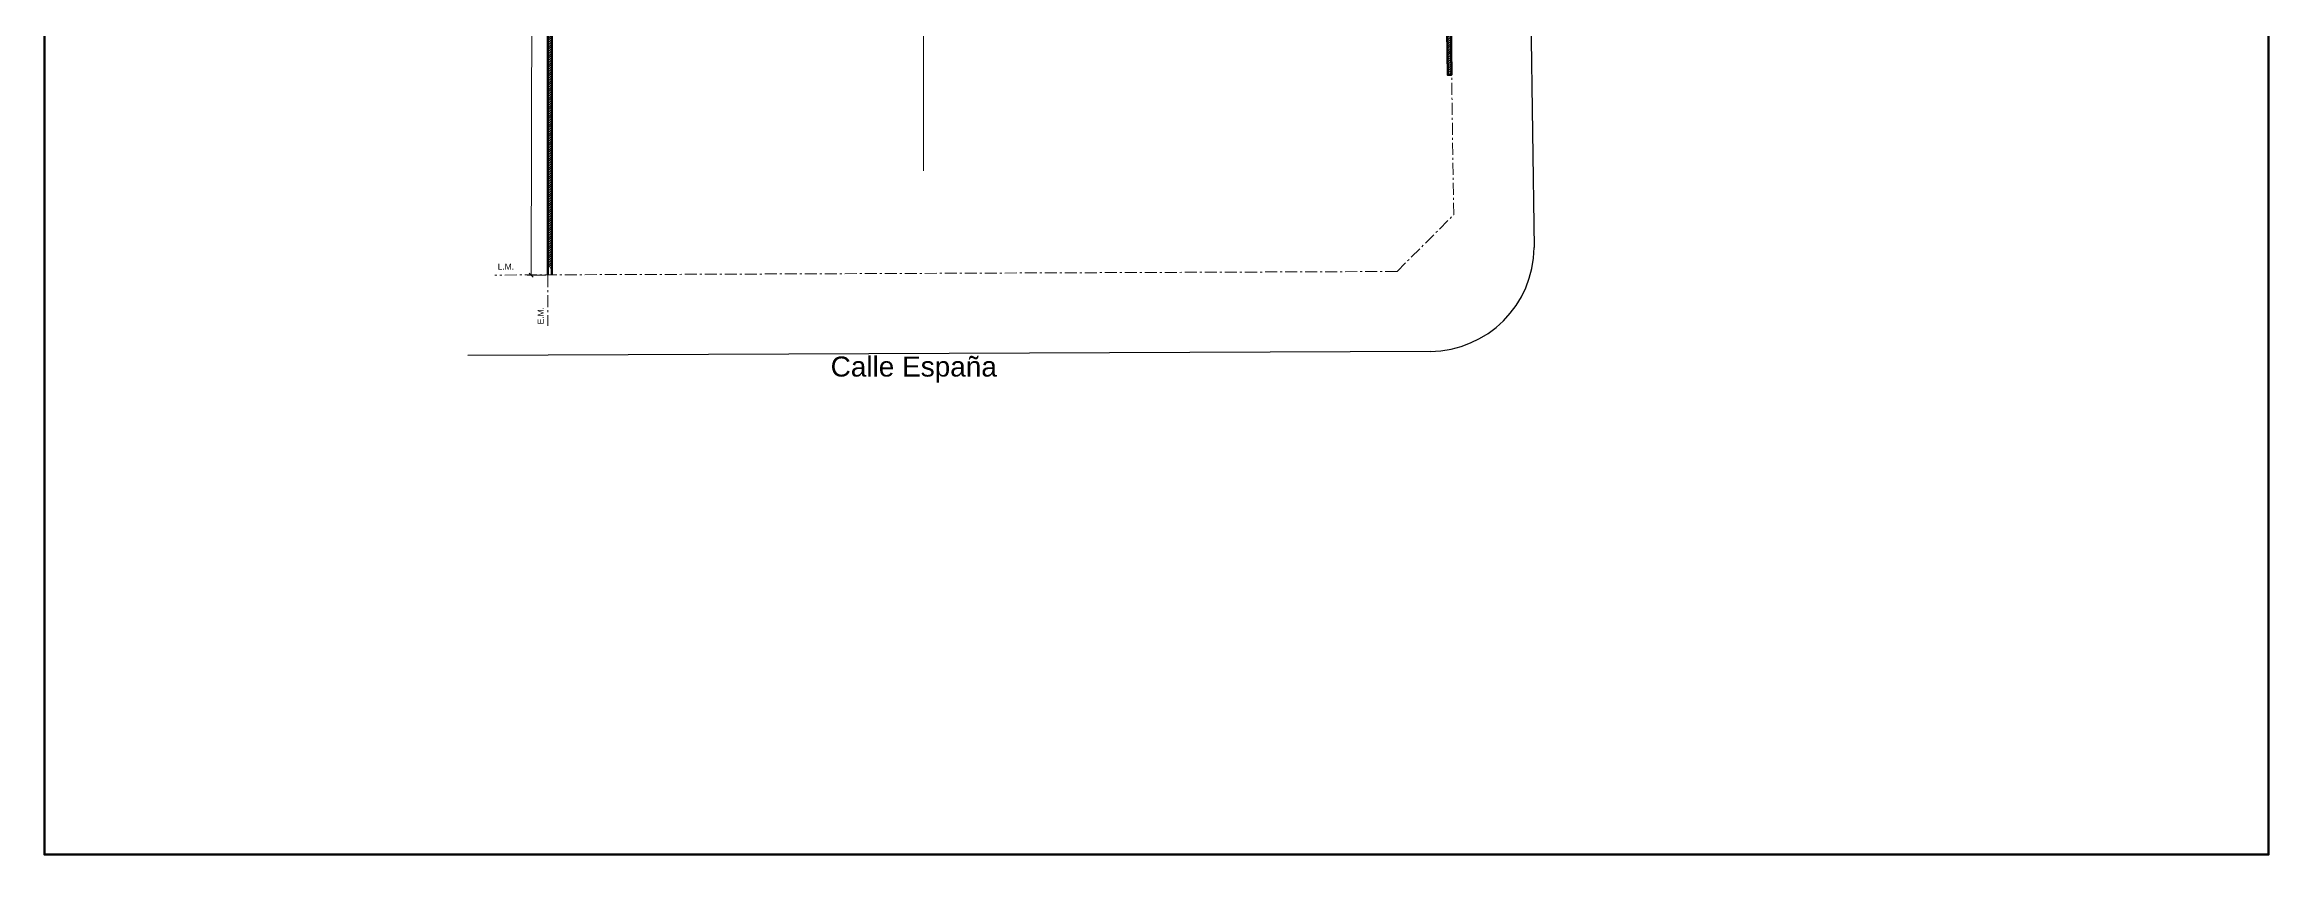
# Model space of a CAD drawing. Header units: inches. Extents: x 2 to 337, y 2 to 182.
# Drawn here: x 225.7 to 336.8, y 3 to 43.5 of the extents above; entities that cross this region are included whole.
import ezdxf

# ---------------------------------------------------------------- set-up
doc = ezdxf.new("R2010")
doc.units = ezdxf.units.IN
doc.header["$MEASUREMENT"] = 0
doc.linetypes.add('ACAD_ISO10W100', pattern=[18, 12, -3, 0, -3])
for name, color, linetype, lineweight in [('01', 60, 'Continuous', 9), ('01 eje', 30, 'ACAD_ISO10W100', 9), ('L COTAS', 1, 'Continuous', 9), ('l gris', 9, 'Continuous', 5), ('l muro', 5, 'Continuous', 80), ('LAVADO MU', 10, 'Continuous', 5)]:
    doc.layers.add(name, color=color, linetype=linetype, lineweight=lineweight)
doc.layers.add('piso', color=52, linetype='Continuous')
doc.styles.add('2mm para 1.100', font='ARIAL.TTF')
doc.styles.get("Standard").update_dxf_attribs({"font": 'ARIAL.TTF'})
doc.dimstyles.new('cotas 1.100', dxfattribs={"dimscale": 2, "dimtxt": 0.2, "dimasz": 0.1, "dimexe": 0.1, "dimexo": 0.05, "dimgap": 0.05, "dimtad": 0, "dimzin": 0, "dimdsep": 46, "dimtxsty": '2mm para 1.100', "dimblk": 'OBLIQUE', "dimcen": 0.09, "dimclrd": 256, "dimclre": 256, "dimclrt": 256, "dimaunit": 1, "dimadec": 3, "dimazin": 0, "dimtfac": 1, "dimtofl": 0, "dimtmove": 2, "dimatfit": 3, "dimfxl": 0, "dimtolj": 1, "dimtzin": 0, "dimlwd": -1, "dimlwe": -1, "dimarcsym": 0})

# ---------------------------------------------------------------- blocks, each defined once
blk = doc.blocks.new('terreno1')
at = {"layer": '01 eje', "ltscale": 0.05}
for p, q in [((2858.81, 860.33), (2858.81, 730.8)), ((2904.08, 736.35), (2902.36, 855.18)), ((2901.25, 733.52), (2904.08, 736.35)), ((2901.25, 733.52), (2856.15, 733.34))]:
    blk.add_line(p, q, dxfattribs=at)
at = {"layer": 'piso'}
for points in [[(2906.34, 856.87), (2908.1, 734.71)], [(2902.92, 729.52), (2854.81, 729.32)]]:
    blk.add_lwpolyline(points, dxfattribs=at)
blk.add_arc((2902.87, 734.76), 5.23, 270.4718, 359.5428, dxfattribs=at)
at = {"layer": '01', "insert": (2872.94, 729.27), "char_height": 1, "attachment_point": 1}
blk.add_mtext_dynamic_manual_height_columns('Calle España', width=9.9018, gutter_width=12.5, heights=[0], dxfattribs=at)
at = {"layer": '01 eje', "insert": (2856.3, 733.91), "char_height": 0.3, "attachment_point": 1}
blk.add_mtext_dynamic_manual_height_columns('L.M.', width=7.3318, gutter_width=12.5, heights=[0], dxfattribs=at)
at = {"layer": '01 eje', "insert": (2858.3, 730.88), "char_height": 0.3, "attachment_point": 1, "rotation": 90}
blk.add_mtext_dynamic_manual_height_columns('E.M.', width=7.3318, gutter_width=12.5, heights=[0], dxfattribs=at)
blk = doc.blocks.new('_Oblique')
at = {"color": 0, "linetype": 'ByBlock', "lineweight": -2}
blk.add_line((-0.5, -0.5), (0.5, 0.5), dxfattribs=at)
blk = doc.blocks.new('*D561')
at = {"layer": 'Defpoints', "color": 0}
for p in [(250.21, 156.77), (251.04, 156.77), (250.84, 31.95)]:
    blk.add_point(p, dxfattribs=at)
at = {"layer": 'L COTAS'}
for p, q in [((250.94, 156.77), (250.01, 156.77)), ((250.21, 156.77), (250.12, 95.27)), ((250.01, 31.95), (250.11, 93.45)), ((250.74, 31.95), (249.81, 31.95))]:
    blk.add_line(p, q, dxfattribs=at)
at = {"layer": 'L COTAS', "xscale": 0.2, "yscale": 0.2, "zscale": 0.2}
for p, rotation in [((250.21, 156.77), 89.90828215739022), ((250.01, 31.95), 269.9082821573902)]:
    blk.add_blockref('_Oblique', p, dxfattribs=dict(at, rotation=rotation))
at = {"layer": 'L COTAS', "insert": (250.11, 94.36), "char_height": 0.4, "attachment_point": 5, "rotation": 89.9083, "style": '2mm para 1.100'}
blk.add_mtext('\\A1;124.82', dxfattribs=at)

msp = doc.modelspace()

# ---------------------------------------------------------------- hatches: boundary and pattern name
at = {"layer": 'LAVADO MU'}
h = msp.add_hatch(dxfattribs=at)
h.set_pattern_fill('ANSI31', color=256, scale=0.025)
h.set_pattern_definition([(45, (-3216.87233, -714.39376), (-0.0561266008, 0.0561266008), [])])
h.paths.add_polyline_path([(251.045, 71.952), (250.845, 71.952), (250.845, 32.299), (251.045, 32.299)])
h = msp.add_hatch(dxfattribs=at)
h.set_pattern_fill('ANSI31', color=256, scale=0.025)
h.set_pattern_definition([(45, (-3196.89822, -701.39074), (-0.0561266008, 0.0561266008), [])])
h.paths.add_polyline_path([(295.916, 48.505), (295.717, 48.505), (295.812, 41.952), (296.011, 41.955)])

# ---------------------------------------------------------------- linework, layer by layer
at = {"layer": 'l gris'}
msp.add_lwpolyline([(272.106, 48.504), (269.606, 48.504), (269.606, 37.15)], dxfattribs=at)
at = {"layer": 'l muro'}
for p, q in [((250.845, 156.769), (250.845, 31.96)), ((251.045, 156.769), (251.045, 31.96)), ((251.045, 32.149), (251.045, 52.651))]:
    msp.add_line(p, q, dxfattribs=at)
for points in [[(225.679, 182.081), (336.838, 182.081), (336.838, 3.003), (225.679, 3.003)], [(295.717, 48.505), (295.916, 48.505), (296.011, 41.955), (295.812, 41.952)]]:
    msp.add_lwpolyline(points, close=True, dxfattribs=at)

# ---------------------------------------------------------------- block references
msp.add_blockref('terreno1', (-2607.968, -701.391), dxfattribs=at)

# ---------------------------------------------------------------- dimensions: what is measured, and where the dimension line sits
at = {"layer": 'L COTAS'}
dim = msp.add_aligned_dim(p1=(250.845, 31.949), p2=(251.045, 156.768), distance=0.83, dimstyle='cotas 1.100', override={"dimfxl": 0.1, "dimarcsym": 1}, dxfattribs=at)
dim.commit()
dim.dimension.update_dxf_attribs({"geometry": '*D561', "text_midpoint": (250.115, 94.36)})

doc.saveas('drawing.dxf')
